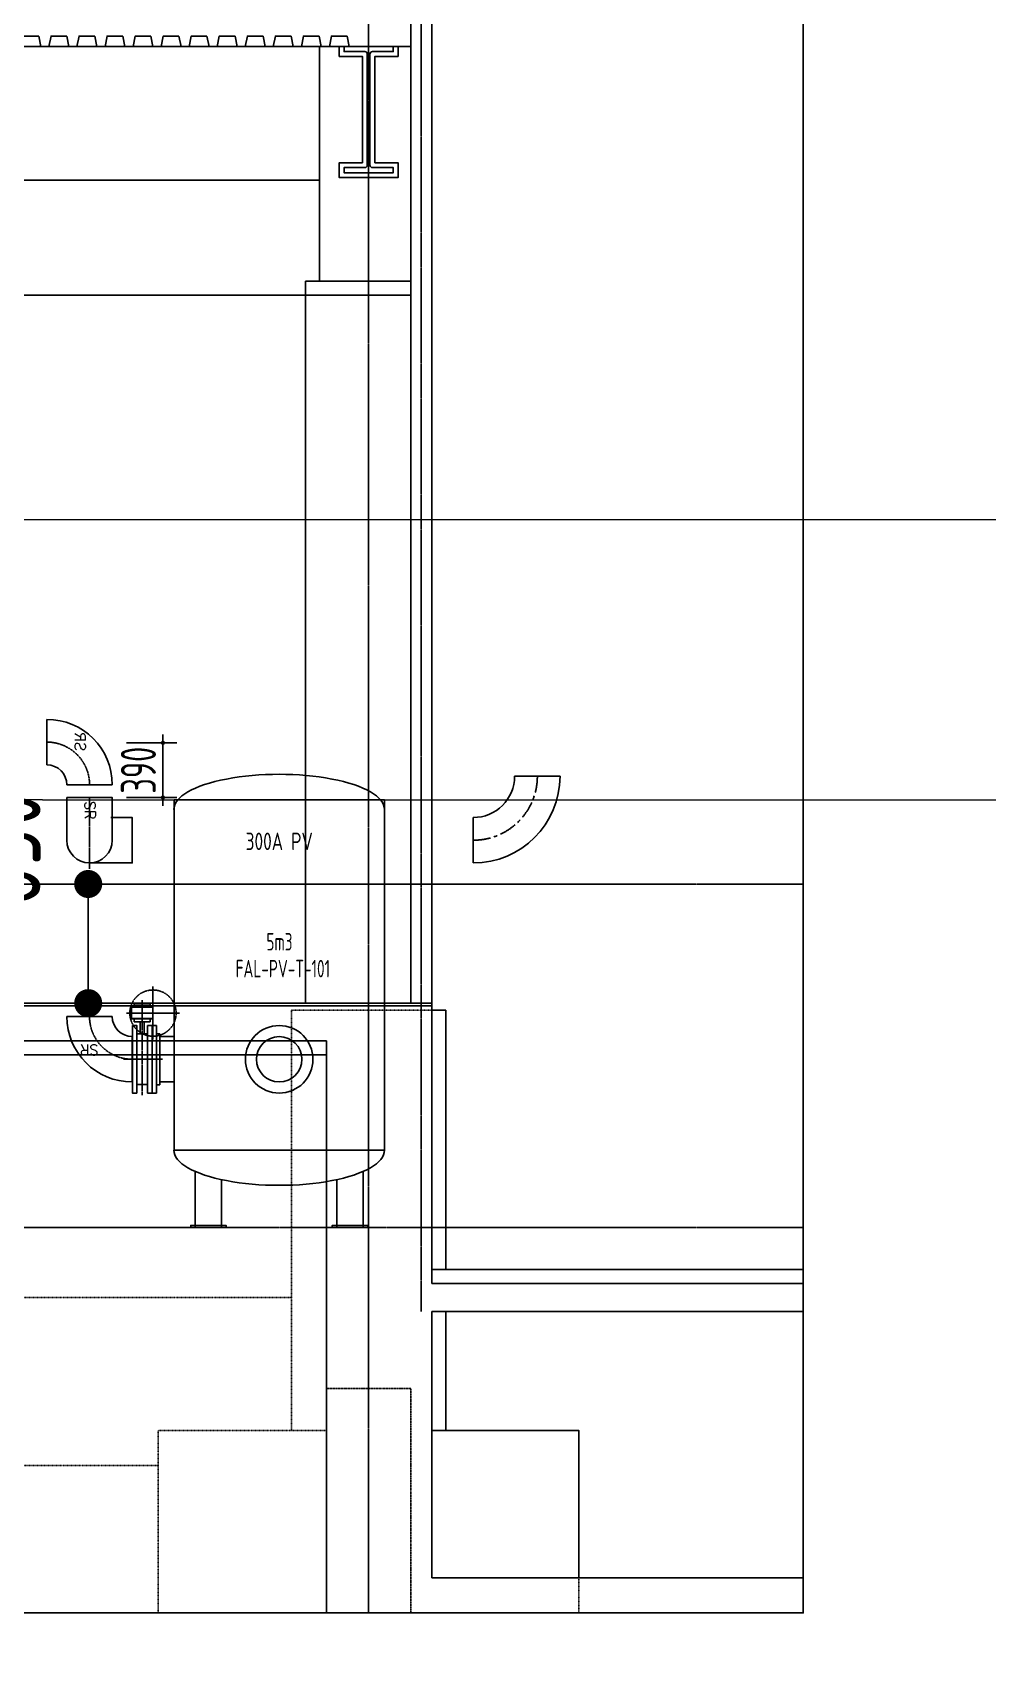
# Model space of a CAD drawing. Extents: x -76427 to 292734, y -42117 to 131250.
# Drawn here: x 15603 to 22414, y -42117 to -30530 of the extents above; entities that cross this region are included whole.
import ezdxf
from ezdxf.enums import TextEntityAlignment as Align
from ezdxf.xclip import XClip

# ---------------------------------------------------------------- set-up
doc = ezdxf.new("R2010")
doc.units = 0
doc.header["$LTSCALE"] = 10
doc.header["$XCLIPFRAME"] = 2
for name, pattern in [('H12PL1$0$CENTERK4', [0.3582, 0.3333, -0.0083, 0.0083, -0.0083]), ('TPH12-SEC-@E$0$CENTERK3', [2.749, 2.5, -0.083, 0.083, -0.083]), ('TPH12-SEC-@E$0$CENTERK5', [6.916, 6.667, -0.083, 0.083, -0.083]), ('TPH12-SEC-@E$0$DOTK1', [0.1, 0.05, -0.05]), ('XFM7P10PV$0$CENTER', [2, 1.25, -0.25, 0.25, -0.25]), ('XFM7P10PV-200K$0$CENTER', [2, 1.25, -0.25, 0.25, -0.25])]:
    doc.linetypes.add(name, pattern=pattern)
for name, color, linetype in [('H12PL1$0$L10_14_DOURO', 252, 'Continuous'), ('H12PL1$0$L10_14_SIKICHI', 252, 'Continuous'), ('TPH12-SEC-@E$0$H-SIN', 252, 'TPH12-SEC-@E$0$CENTERK5'), ('TPH12-SEC-@E$0$KABE1', 252, 'Continuous'), ('TPH12-SEC-@E$0$KABE3', 252, 'Continuous'), ('TPH12-SEC-@E$0$KABED', 252, 'TPH12-SEC-@E$0$DOTK1'), ('TPH12-SEC-@E$0$SIAGE1', 252, 'Continuous'), ('TPH12-SEC-@E$0$SIAGE2', 252, 'Continuous'), ('TPH12-SEC-@E$0$SIAGE3', 252, 'Continuous'), ('TPH12-SEC-@E$0$SIN-M', 252, 'Continuous'), ('TPH12-SEC-@E$0$STEEL2', 252, 'Continuous'), ('TPH12-SEC-@E$0$STEEL3', 252, 'Continuous'), ('TPH12-SEC-@E$0$SUGATA3', 252, 'Continuous'), ('TPH12-SEC-@E$0$SUGATAD', 252, 'TPH12-SEC-@E$0$DOTK1'), ('XFM7P10PV$0$M-CWTR-CENT', 252, 'XFM7P10PV$0$CENTER'), ('XFM7P10PV$0$M-CWTR-VAVE', 252, 'Continuous'), ('XFM7P10PV$0$PV-EQ(200K)', 252, 'Continuous'), ('XFM7P10PV$0$U-CDA-TXT', 252, 'Continuous'), ('XFM7P10PV$0$U-PCW-TXT', 252, 'Continuous'), ('XFM7P10PV$0$U-PV-PIPE-SUS', 252, 'Continuous'), ('XFM7P10PV-200K$0$M-CWTR-CENT', 1, 'XFM7P10PV-200K$0$CENTER'), ('XFM7P10PV-200K$0$M-CWTR-VAVE', 3, 'Continuous'), ('XFM7P10PV-200K$0$PV-EQ(200K)', 22, 'Continuous'), ('XFM7P10PV-200K$0$U-CDA-TXT', 4, 'Continuous'), ('XFM7P10PV-200K$0$U-PCW-TXT', 3, 'Continuous'), ('XFM7P10PV-200K$0$U-PV-PIPE-SUS', 200, 'Continuous')]:
    doc.layers.add(name, color=color, linetype=linetype)
doc.layers.add('TPH12-SEC-@E$0$K-SIN', color=252, linetype='TPH12-SEC-@E$0$CENTERK3', plot=False)
doc.styles.add('TPH12-SEC-@E$0$dim-txt', font='isocp.shx', dxfattribs={"width": 0.7, "bigfont": 'chineset.shx'})
doc.styles.add('XFM7P10PV$0$aa-txt', font='isocp.shx', dxfattribs={"bigfont": 'chineset'})
doc.styles.add('XFM7P10PV$0$PX-TEXT', font='isocp.shx', dxfattribs={"width": 0.7, "bigfont": 'CHINESET.shx'})
doc.styles.add('XFM7P10PV$0$STANDARD', font='SIMPLEX', dxfattribs={"bigfont": 'BIGFONT'})
doc.styles.add('XFM7P10PV-200K$0$aa-txt', font='isocp.shx', dxfattribs={"bigfont": 'chineset'})
doc.styles.add('XFM7P10PV-200K$0$PX-TEXT', font='isocp.shx', dxfattribs={"width": 0.7, "bigfont": 'CHINESET.shx'})
doc.styles.add('XFM7P10PV-200K$0$STANDARD', font='SIMPLEX', dxfattribs={"bigfont": 'BIGFONT'})
doc.dimstyles.new('TPH12-SEC-@E$0$ARCH-dim-2000', dxfattribs={"dimscale": 2000, "dimtxt": 0.3, "dimasz": 0.1, "dimexe": 0.1, "dimexo": 0.1, "dimgap": 0.05, "dimtad": 1, "dimdec": 0, "dimrnd": 0.1, "dimdsep": 46, "dimlunit": 6, "dimtxsty": 'TPH12-SEC-@E$0$dim-txt', "dimblk": 'TPH12-SEC-@E$0$_Dot', "dimblk1": 'TPH12-SEC-@E$0$_Origin', "dimblk2": 'TPH12-SEC-@E$0$_Origin', "dimcen": 2, "dimclrd": 256, "dimclre": 256, "dimclrt": 256, "dimadec": 0, "dimazin": 0, "dimtfac": 1, "dimtdec": 1, "dimtix": 1, "dimtmove": 2, "dimatfit": 3, "dimldrblk": 'TPH12-SEC-@E$0$_Origin', "dimfxl": 1, "dimtvp": 1, "dimtolj": 1, "dimarcsym": 0})
doc.dimstyles.new('XFM7P10PV$0$PX-400', dxfattribs={"dimscale": 1000, "dimtxt": 0.25, "dimasz": 0.03, "dimexe": 0.1, "dimexo": 0.1, "dimgap": 0.05, "dimtad": 1, "dimdec": 0, "dimzin": 0, "dimdsep": 46, "dimtxsty": 'XFM7P10PV$0$PX-TEXT', "dimblk": 'XFM7P10PV$0$_Dot', "dimcen": 2, "dimclrd": 2, "dimclre": 1, "dimclrt": 4, "dimadec": 0, "dimazin": 0, "dimtfac": 1, "dimtdec": 0, "dimtix": 1, "dimtmove": 2, "dimatfit": 3, "dimfxl": 1, "dimtvp": 1, "dimtolj": 1, "dimtzin": 0, "dimarcsym": 0})
doc.dimstyles.new('XFM7P10PV-200K$0$PX-400', dxfattribs={"dimscale": 1000, "dimtxt": 0.25, "dimasz": 0.03, "dimexe": 0.1, "dimexo": 0.1, "dimgap": 0.05, "dimtad": 1, "dimdec": 0, "dimzin": 0, "dimdsep": 46, "dimtxsty": 'XFM7P10PV-200K$0$PX-TEXT', "dimblk": 'XFM7P10PV-200K$0$_Dot', "dimcen": 2, "dimclrd": 2, "dimclre": 1, "dimclrt": 4, "dimadec": 0, "dimazin": 0, "dimtfac": 1, "dimtdec": 0, "dimtix": 1, "dimtmove": 2, "dimatfit": 3, "dimfxl": 1, "dimtvp": 1, "dimtolj": 1, "dimtzin": 0, "dimarcsym": 0})

# ---------------------------------------------------------------- blocks, each defined once
blk = doc.blocks.new('H12PL1')
at = {"layer": 'H12PL1$0$L10_14_DOURO', "lineweight": 0}
blk.add_line((96439.32, -34025.4), (10639.33, -34004.43), dxfattribs=at)
at = {"layer": 'H12PL1$0$L10_14_SIKICHI', "linetype": 'H12PL1$0$CENTERK4', "lineweight": 0}
blk.add_line((96438.83, -36025.4), (10638.84, -36004.43), dxfattribs=at)
blk = doc.blocks.new('TPH12-SEC-@E$0$_Dot')
at = {"color": 0, "linetype": 'ByBlock', "lineweight": -2}
blk.add_line((-0.5, 0), (-1, 0), dxfattribs=at)
at = {"color": 0, "linetype": 'ByBlock', "const_width": 0.5}
blk.add_lwpolyline([(-0.25, 0, 1), (0.25, 0, 1)], format="xyb", close=True, dxfattribs=at)
blk = doc.blocks.new('*D215')
at = {"layer": 'DEFPOINTS', "color": 0, "transparency": 16777216}
for p in [(45200, 385950), (45200, 385950), (45200, 385100)]:
    blk.add_point(p, dxfattribs=at)
at = {"layer": 'TPH12-SEC-@E$0$SIN-M', "lineweight": -2, "transparency": 16777216}
blk.add_line((45200, 385300), (45200, 385750), dxfattribs=at)
at = {"layer": 'TPH12-SEC-@E$0$SIN-M', "lineweight": -2, "transparency": 16777216, "xscale": 200, "yscale": 200, "zscale": 200}
for p, rotation in [((45200, 385950), 90), ((45200, 385100), 270)]:
    blk.add_blockref('TPH12-SEC-@E$0$_Dot', p, dxfattribs=dict(at, rotation=rotation))
at = {"layer": 'TPH12-SEC-@E$0$SIN-M', "transparency": 16777216, "insert": (44560, 386199.189861), "char_height": 600, "attachment_point": 5, "rotation": 90, "style": 'TPH12-SEC-@E$0$dim-txt'}
blk.add_mtext('\\A1;850', dxfattribs=at)
blk = doc.blocks.new('TPH12-SEC-@E$0$_Origin')
at = {"color": 0, "linetype": 'ByBlock', "lineweight": -2}
blk.add_line((0, 0), (-1, 0), dxfattribs=at)
blk.add_circle((0, 0), 0.5, dxfattribs=at)
blk = doc.blocks.new('XFM7P10PV-200K$0$Es-300')
for p, q in [((-45.72, 61.9125), (-45.72, 29.5275)), ((16.1925, 0), (-16.1925, 0))]:
    blk.add_line(p, q)
for radius in [61.9125, 29.5275]:
    blk.add_arc((-45.72, 0), radius, 0, 90)
at = {"color": 1, "linetype": 'XFM7P10PV-200K$0$CENTER'}
blk.add_arc((-45.72, 0), 45.72, 0, 90, dxfattribs=at)
blk = doc.blocks.new('XFM7P10PV-200K$0$A$C0D1147C2')
at = {"layer": 'XFM7P10PV-200K$0$M-CWTR-CENT'}
for p, q in [((42504, -8848), (42504, -9229)), ((42427, -8946), (42427, -9625)), ((42692, -9038), (42316, -9038)), ((42572, -9367), (42293, -9367))]:
    blk.add_line(p, q, dxfattribs=at)
at = {"layer": 'XFM7P10PV-200K$0$M-CWTR-VAVE'}
for p, q in [((42352, -9077), (42352, -8999)), ((42355, -8996), (42499, -8996)), ((42370, -8974), (42370, -8993)), ((42481, -8971), (42373, -8971)), ((42484, -8974), (42484, -8993)), ((42502, -9077), (42502, -8999)), ((42502, -9077), (42352, -9077)), ((42355, -9080), (42499, -9080)), ((42370, -9097), (42370, -9083)), ((42481, -9100), (42373, -9100)), ((42412, -9186), (42412, -9103)), ((42442, -9186), (42442, -9103)), ((42484, -9097), (42484, -9083)), ((42466, -9186), (42388, -9186)), ((42466, -9548), (42388, -9548))]:
    blk.add_line(p, q, dxfattribs=at)
for points in [[(42357, -9126), (42388, -9126), (42388, -9609), (42357, -9609)], [(42466, -9126), (42498, -9126), (42498, -9609), (42466, -9609)]]:
    blk.add_lwpolyline(points, close=True, dxfattribs=at)
at = {"layer": 'XFM7P10PV-200K$0$M-CWTR-VAVE', "linetype": 'XFM7P10PV-200K$0$CENTER'}
blk.add_circle((42504, -9038), 165, dxfattribs=at)
at = {"layer": 'XFM7P10PV-200K$0$M-CWTR-VAVE'}
for centre, radius, start, end in [((42355, -8999), 3.02, 90, 180), ((42367, -8993), 3.02, 270, 0), ((42373, -8974), 3.02, 90, 180), ((42481, -8974), 3.02, 0, 90), ((42487, -8993), 3.02, 180, 270), ((42499, -8999), 3.02, 0, 90), ((42355, -9077), 3.02, 180, 270), ((42367, -9083), 3.02, 0, 90), ((42373, -9097), 3.02, 180, 270), ((42409, -9103), 3, 0, 90), ((42445, -9103), 3, 90, 180), ((42481, -9097), 3.02, 270, 0), ((42487, -9083), 3.02, 90, 180), ((42499, -9077), 3.02, 270, 0)]:
    blk.add_arc(centre, radius, start, end, dxfattribs=at)
blk = doc.blocks.new('XFM7P10PV-200K$0$A$C4A6822D7')
for p, q in [((0, 467), (0, 143)), ((467, 0), (143, 0))]:
    blk.add_line(p, q)
for radius in [467, 467, 143]:
    blk.add_arc((0, 0), radius, 0, 90)
at = {"color": 1, "linetype": 'XFM7P10PV-200K$0$CENTER'}
blk.add_arc((0, 0), 305, 0, 90, dxfattribs=at)
at = {"color": 0, "style": 'XFM7P10PV-200K$0$STANDARD'}
blk.add_text('SR', height=75, dxfattribs=at).set_placement((241, 200))
blk = doc.blocks.new('XFM7P10PV-200K$0$SL300')
for p, q in [((2.38125, -24.13), (2.38125, 24.13)), ((2.38125, 24.13), (5.55625, 24.13)), ((5.55625, -24.13), (5.55625, 24.13)), ((0, -18.25625), (0, 18.25625)), ((0, 18.25625), (2.38125, 18.25625)), ((0, -18.25625), (2.38125, -18.25625)), ((2.38125, -24.13), (5.55625, -24.13))]:
    blk.add_line(p, q)
blk = doc.blocks.new('XFM7P10PV-200K$0$A$Cf87e6868')
at = {"layer": 'XFM7P10PV-200K$0$PV-EQ(200K)', "elevation": 0}
for points in [[(156, 3050), (1657, 3050), (1657, 550), (156, 550)], [(56, 1361), (156, 1361), (156, 1037), (56, 1037)], [(527, 0), (275, 0), (275, 14), (527, 14)], [(1285, 0), (1538, 0), (1538, 14), (1285, 14)]]:
    blk.add_lwpolyline(points, close=True, dxfattribs=at)
for points in [[(495, 341), (495, 0), (307, 0), (307, 400)], [(1317, 341), (1317, 0), (1506, 0), (1506, 400)]]:
    blk.add_lwpolyline(points, dxfattribs=at)
at = {"layer": 'XFM7P10PV-200K$0$PV-EQ(200K)'}
for radius in [241, 162]:
    blk.add_circle((906, 1199, 0), radius, dxfattribs=at)
at = {"layer": 'XFM7P10PV-200K$0$PV-EQ(200K)', "extrusion": (0, 0, -1)}
blk.add_ellipse((906, 2982, 0), major_axis=(-751, 0), ratio=0.333278, start_param=0, end_param=3.141593, dxfattribs=at)
at = {"layer": 'XFM7P10PV-200K$0$PV-EQ(200K)'}
blk.add_ellipse((906, 550, 0), major_axis=(-751, 0), ratio=0.333278, start_param=0, end_param=3.141593, dxfattribs=at)
at = {"layer": 'XFM7P10PV-200K$0$PV-EQ(200K)', "xscale": 10, "yscale": 10, "zscale": 10, "rotation": 180}
blk.add_blockref('XFM7P10PV-200K$0$SL300', (56, 1199, 0), dxfattribs=at)
at = {"layer": 'XFM7P10PV-200K$0$U-CDA-TXT', "style": 'XFM7P10PV-200K$0$aa-txt', "width": 0.7}
for s, p in [('5m3', (908, 2038, 0)), ('FAL-PV-T-101', (932, 1846, 0))]:
    blk.add_text(s, height=125, dxfattribs=at).set_placement(p, align=Align.MIDDLE)
blk = doc.blocks.new('XFM7P10PV-200K$0$_Dot')
at = {"color": 0, "linetype": 'ByBlock', "lineweight": -2}
blk.add_line((-0.5, 0), (-1, 0), dxfattribs=at)
at = {"color": 0, "linetype": 'ByBlock', "const_width": 0.5}
blk.add_lwpolyline([(-0.25, 0, 1), (0.25, 0, 1)], format="xyb", close=True, dxfattribs=at)
blk = doc.blocks.new('*D348')
at = {"color": 2, "lineweight": -2, "transparency": 16777216}
for p, q in [((16533, -35568), (16533, -35538)), ((16533, -35598), (16533, -35988)), ((16533, -36018), (16533, -36048))]:
    blk.add_line(p, q, dxfattribs=at)
at = {"color": 1, "lineweight": -2, "transparency": 16777216}
for p, q in [((16272, -35598), (16633, -35598)), ((16272, -35988), (16633, -35988))]:
    blk.add_line(p, q, dxfattribs=at)
at = {"layer": 'DEFPOINTS', "color": 0, "transparency": 16777216}
for p in [(16172, -35598), (16172, -35988), (16533, -35988)]:
    blk.add_point(p, dxfattribs=at)
at = {"color": 2, "lineweight": -2, "transparency": 16777216, "xscale": 30, "yscale": 30, "zscale": 30}
for p, rotation in [((16533, -35598), 270), ((16533, -35988), 90)]:
    blk.add_blockref('XFM7P10PV-200K$0$_Dot', p, dxfattribs=dict(at, rotation=rotation))
at = {"color": 4, "transparency": 16777216, "insert": (16358, -35793), "char_height": 250, "attachment_point": 5, "rotation": 90, "style": 'XFM7P10PV-200K$0$PX-TEXT'}
blk.add_mtext('\\A1;390', dxfattribs=at)
blk = doc.blocks.new('XFM7P10PV$0$Es-300')
for p, q in [((-45.72, 61.9125), (-45.72, 29.5275)), ((16.1925, 0), (-16.1925, 0))]:
    blk.add_line(p, q)
for radius in [61.9125, 29.5275]:
    blk.add_arc((-45.72, 0), radius, 0, 90)
at = {"color": 1, "linetype": 'XFM7P10PV$0$CENTER'}
blk.add_arc((-45.72, 0), 45.72, 0, 90, dxfattribs=at)
blk = doc.blocks.new('XFM7P10PV$0$A$C0D1147C2')
at = {"layer": 'XFM7P10PV$0$M-CWTR-CENT'}
for p, q in [((42504, -8848), (42504, -9229)), ((42427, -8946), (42427, -9625)), ((42692, -9038), (42316, -9038)), ((42572, -9367), (42293, -9367))]:
    blk.add_line(p, q, dxfattribs=at)
at = {"layer": 'XFM7P10PV$0$M-CWTR-VAVE'}
for p, q in [((42352, -9077), (42352, -8999)), ((42355, -8996), (42499, -8996)), ((42370, -8974), (42370, -8993)), ((42481, -8971), (42373, -8971)), ((42484, -8974), (42484, -8993)), ((42502, -9077), (42502, -8999)), ((42502, -9077), (42352, -9077)), ((42355, -9080), (42499, -9080)), ((42370, -9097), (42370, -9083)), ((42481, -9100), (42373, -9100)), ((42412, -9186), (42412, -9103)), ((42442, -9186), (42442, -9103)), ((42484, -9097), (42484, -9083)), ((42466, -9186), (42388, -9186)), ((42466, -9548), (42388, -9548))]:
    blk.add_line(p, q, dxfattribs=at)
for points in [[(42357, -9126), (42388, -9126), (42388, -9609), (42357, -9609)], [(42466, -9126), (42498, -9126), (42498, -9609), (42466, -9609)]]:
    blk.add_lwpolyline(points, close=True, dxfattribs=at)
at = {"layer": 'XFM7P10PV$0$M-CWTR-VAVE', "linetype": 'XFM7P10PV$0$CENTER'}
blk.add_circle((42504, -9038), 165, dxfattribs=at)
at = {"layer": 'XFM7P10PV$0$M-CWTR-VAVE'}
for centre, radius, start, end in [((42355, -8999), 3.02, 90, 180), ((42367, -8993), 3.02, 270, 0), ((42373, -8974), 3.02, 90, 180), ((42481, -8974), 3.02, 0, 90), ((42487, -8993), 3.02, 180, 270), ((42499, -8999), 3.02, 0, 90), ((42355, -9077), 3.02, 180, 270), ((42367, -9083), 3.02, 0, 90), ((42373, -9097), 3.02, 180, 270), ((42409, -9103), 3, 0, 90), ((42445, -9103), 3, 90, 180), ((42481, -9097), 3.02, 270, 0), ((42487, -9083), 3.02, 90, 180), ((42499, -9077), 3.02, 270, 0)]:
    blk.add_arc(centre, radius, start, end, dxfattribs=at)
blk = doc.blocks.new('XFM7P10PV$0$A$C4A6822D7')
for p, q in [((0, 467), (0, 143)), ((467, 0), (143, 0))]:
    blk.add_line(p, q)
for radius in [467, 467, 143]:
    blk.add_arc((0, 0), radius, 0, 90)
at = {"color": 1, "linetype": 'XFM7P10PV$0$CENTER'}
blk.add_arc((0, 0), 305, 0, 90, dxfattribs=at)
at = {"color": 0, "style": 'XFM7P10PV$0$STANDARD'}
blk.add_text('SR', height=75, dxfattribs=at).set_placement((241, 200))
blk = doc.blocks.new('XFM7P10PV$0$SL300')
for p, q in [((2.38125, -24.13), (2.38125, 24.13)), ((2.38125, 24.13), (5.55625, 24.13)), ((5.55625, -24.13), (5.55625, 24.13)), ((0, -18.25625), (0, 18.25625)), ((0, 18.25625), (2.38125, 18.25625)), ((0, -18.25625), (2.38125, -18.25625)), ((2.38125, -24.13), (5.55625, -24.13))]:
    blk.add_line(p, q)
blk = doc.blocks.new('XFM7P10PV$0$A$Cf87e6868')
at = {"layer": 'XFM7P10PV$0$PV-EQ(200K)', "elevation": 0}
for points in [[(156, 3050), (1657, 3050), (1657, 550), (156, 550)], [(56, 1361), (156, 1361), (156, 1037), (56, 1037)], [(527, 0), (275, 0), (275, 14), (527, 14)], [(1285, 0), (1538, 0), (1538, 14), (1285, 14)]]:
    blk.add_lwpolyline(points, close=True, dxfattribs=at)
for points in [[(495, 341), (495, 0), (307, 0), (307, 400)], [(1317, 341), (1317, 0), (1506, 0), (1506, 400)]]:
    blk.add_lwpolyline(points, dxfattribs=at)
at = {"layer": 'XFM7P10PV$0$PV-EQ(200K)'}
for radius in [241, 162]:
    blk.add_circle((906, 1199, 0), radius, dxfattribs=at)
at = {"layer": 'XFM7P10PV$0$PV-EQ(200K)', "extrusion": (0, 0, -1)}
blk.add_ellipse((906, 2982, 0), major_axis=(-751, 0), ratio=0.333278, start_param=0, end_param=3.141593, dxfattribs=at)
at = {"layer": 'XFM7P10PV$0$PV-EQ(200K)'}
blk.add_ellipse((906, 550, 0), major_axis=(-751, 0), ratio=0.333278, start_param=0, end_param=3.141593, dxfattribs=at)
at = {"layer": 'XFM7P10PV$0$PV-EQ(200K)', "xscale": 10, "yscale": 10, "zscale": 10, "rotation": 180}
blk.add_blockref('XFM7P10PV$0$SL300', (56, 1199, 0), dxfattribs=at)
at = {"layer": 'XFM7P10PV$0$U-CDA-TXT', "style": 'XFM7P10PV$0$aa-txt', "width": 0.7}
for s, p in [('5m3', (908, 2038, 0)), ('FAL-PV-T-101', (932, 1846, 0))]:
    blk.add_text(s, height=125, dxfattribs=at).set_placement(p, align=Align.MIDDLE)
blk = doc.blocks.new('XFM7P10PV$0$_Dot')
at = {"color": 0, "linetype": 'ByBlock', "lineweight": -2}
blk.add_line((-0.5, 0), (-1, 0), dxfattribs=at)
at = {"color": 0, "linetype": 'ByBlock', "const_width": 0.5}
blk.add_lwpolyline([(-0.25, 0, 1), (0.25, 0, 1)], format="xyb", close=True, dxfattribs=at)
blk = doc.blocks.new('*D422')
at = {"color": 2, "lineweight": -2, "transparency": 16777216}
for p, q in [((16533, -35568), (16533, -35538)), ((16533, -35598), (16533, -35988)), ((16533, -36018), (16533, -36048))]:
    blk.add_line(p, q, dxfattribs=at)
at = {"color": 1, "lineweight": -2, "transparency": 16777216}
for p, q in [((16272, -35598), (16633, -35598)), ((16272, -35988), (16633, -35988))]:
    blk.add_line(p, q, dxfattribs=at)
at = {"layer": 'DEFPOINTS', "color": 0, "transparency": 16777216}
for p in [(16172, -35598), (16172, -35988), (16533, -35988)]:
    blk.add_point(p, dxfattribs=at)
at = {"color": 2, "lineweight": -2, "transparency": 16777216, "xscale": 30, "yscale": 30, "zscale": 30}
for p, rotation in [((16533, -35598), 270), ((16533, -35988), 90)]:
    blk.add_blockref('XFM7P10PV$0$_Dot', p, dxfattribs=dict(at, rotation=rotation))
at = {"color": 4, "transparency": 16777216, "insert": (16358, -35793), "char_height": 250, "attachment_point": 5, "rotation": 90, "style": 'XFM7P10PV$0$PX-TEXT'}
blk.add_mtext('\\A1;390', dxfattribs=at)
blk = doc.blocks.new('TPH12-SEC-@E')
at = {"layer": 'TPH12-SEC-@E$0$H-SIN'}
for p, q in [((47200, 377500), (47200, 414000)), ((49200, 385950), (18729.6, 385950)), ((274800, 385950), (45200, 385950)), ((298929.6, 383500), (18729.6, 383500))]:
    blk.add_line(p, q, dxfattribs=at)
at = {"layer": 'TPH12-SEC-@E$0$K-SIN'}
blk.add_line((47575, 382900), (47575, 408310), dxfattribs=at)
at = {"layer": 'TPH12-SEC-@E$0$KABE1'}
for p, q in [((47650, 385100), (47650, 383100)), ((38500, 384830), (46900, 384830)), ((46900, 380750), (46900, 384830)), ((47650, 381000), (47650, 382900)), ((47650, 382900), (51275, 382900)), ((47650, 381000), (51275, 381000)), ((46900, 380750), (123100, 380750))]:
    blk.add_line(p, q, dxfattribs=at)
at = {"layer": 'TPH12-SEC-@E$0$KABE3'}
for p, q in [((37720, 385080), (47650, 385080)), ((47650, 383100), (122500, 383100))]:
    blk.add_line(p, q, dxfattribs=at)
at = {"layer": 'TPH12-SEC-@E$0$KABED'}
for q in [(46900, 382350), (47500, 380750)]:
    blk.add_line((47500, 382350), q, dxfattribs=at)
at = {"layer": 'TPH12-SEC-@E$0$SIAGE1'}
for p, q in [((47650, 385100), (47650, 393725)), ((47500, 391925), (47500, 392150)), ((47350, 391925), (47116.1, 391925)), ((47350, 391925), (47500, 391925)), ((47500, 385100), (47500, 391925)), ((43035, 390150), (47500, 390150)), ((37700, 385100), (47650, 385100)), ((122500, 383200), (47650, 383200))]:
    blk.add_line(p, q, dxfattribs=at)
at = {"layer": 'TPH12-SEC-@E$0$SIAGE2'}
for points in [[(44647, 392000), (44662, 391925), (44720, 391925), (44735, 392000), (44847, 392000)], [(44847, 392000), (44862, 391925), (44920, 391925), (44935, 392000), (45047, 392000)], [(45047, 392000), (45062, 391925), (45120, 391925), (45135, 392000), (45247, 392000)], [(45247, 392000), (45262, 391925), (45320, 391925), (45335, 392000), (45447, 392000)], [(45447, 392000), (45462, 391925), (45520, 391925), (45535, 392000), (45647, 392000)], [(45647, 392000), (45662, 391925), (45720, 391925), (45735, 392000), (45847, 392000)], [(45847, 392000), (45862, 391925), (45920, 391925), (45935, 392000), (46047, 392000)], [(46047, 392000), (46062, 391925), (46120, 391925), (46135, 392000), (46247, 392000)], [(46247, 392000), (46262, 391925), (46320, 391925), (46335, 392000), (46447, 392000)], [(46447, 392000), (46462, 391925), (46520, 391925), (46535, 392000), (46647, 392000)], [(46647, 392000), (46662, 391925), (46720, 391925), (46735, 392000), (46847, 392000)], [(46847, 392000), (46862, 391925), (46920, 391925), (46935, 392000), (47047, 392000)], [(47047, 392000), (47062, 391925), (47120, 391925)]]:
    blk.add_lwpolyline(points, dxfattribs=at)
at = {"layer": 'TPH12-SEC-@E$0$SIAGE3'}
blk.add_line((38500, 384730), (46900, 384730), dxfattribs=at)
blk.add_lwpolyline([(47410, 391925), (46990, 391925), (46990, 391854), (47155.5, 391854), (47155.5, 391096), (46990, 391096), (46990, 390990), (47410, 390990), (47410, 391096), (47244.5, 391096), (47244.5, 391854), (47410, 391854)], close=True, dxfattribs=at)
at = {"layer": 'TPH12-SEC-@E$0$STEEL2'}
blk.add_lwpolyline([(47375, 391925), (47025, 391925), (47025, 391889), (47172.5, 391889, -0.4142136), (47190.5, 391871), (47190.5, 391079, -0.4142136), (47172.5, 391061), (47025, 391061), (47025, 391025), (47375, 391025), (47375, 391061), (47227.5, 391061, -0.4142136), (47209.5, 391079), (47209.5, 391871, -0.4142136), (47227.5, 391889), (47375, 391889)], format="xyb", close=True, dxfattribs=at)
at = {"layer": 'TPH12-SEC-@E$0$STEEL3'}
blk.add_line((46850, 391925), (46850, 390250), dxfattribs=at)
at = {"layer": 'TPH12-SEC-@E$0$SUGATA3'}
for p, q in [((47116.1, 391925), (29320, 391925)), ((43035, 390972), (46850, 390972)), ((47500, 390250), (46750, 390250)), ((46750, 390250), (46750, 385100)), ((47750, 385050), (47650, 385050)), ((47750, 385050), (47750, 383200))]:
    blk.add_line(p, q, dxfattribs=at)
at = {"layer": 'TPH12-SEC-@E$0$SUGATA3', "ltscale": 0.5}
blk.add_line((47750, 382050), (47750, 382900), dxfattribs=at)
blk.add_lwpolyline([(48700, 381000), (48700, 382050), (47650, 382050)], dxfattribs=at)
at = {"layer": 'TPH12-SEC-@E$0$SUGATAD', "ltscale": 0.5}
for p, q in [((46650, 382050), (46650, 385050)), ((46650, 385050), (47650, 385050)), ((40050, 383000), (46650, 383000)), ((40050, 381800), (45700, 381800))]:
    blk.add_line(p, q, dxfattribs=at)
blk.add_lwpolyline([(46900, 382050), (45700, 382050), (45700, 380650), (48700, 380650), (48700, 381000)], dxfattribs=at)
at = {"layer": 'TPH12-SEC-@E$0$SIN-M'}
dim = blk.add_linear_dim(base=(45200, 385950), p1=(45200, 385100), p2=(45200, 385950), angle=90, dimstyle='TPH12-SEC-@E$0$ARCH-dim-2000', dxfattribs=at)
dim.commit()
dim.dimension.update_dxf_attribs({"geometry": '*D215', "text_midpoint": (44560, 386199.2), "dimtype": 128})
blk = doc.blocks.new('XFM7P10PV-200K')
at = {"color": 1, "linetype": 'XFM7P10PV-200K$0$CENTER'}
blk.add_line((16009.7, -36495.9), (16009.7, -35987.9), dxfattribs=at)
at = {"layer": 'XFM7P10PV-200K$0$U-PV-PIPE-SUS', "elevation": 0}
for points in [[(15847.8, -36292.7), (15847.8, -35987.9), (16171.6, -35987.9), (16171.6, -36292.7)], [(16162.1, -36130.8), (16314.5, -36130.8), (16314.5, -36454.6), (16009.7, -36454.6)]]:
    blk.add_lwpolyline(points, dxfattribs=at)
at = {"layer": 'XFM7P10PV-200K$0$U-PV-PIPE-SUS'}
blk.add_arc((16009.7, -36292.7), 161.9, 180, 0, dxfattribs=at)
for name, p in [('XFM7P10PV-200K$0$A$Cf87e6868', (16456, -39054.6, 0)), ('XFM7P10PV-200K$0$A$C0D1147C2', (-26042.1, -28488.1))]:
    blk.add_blockref(name, p)
at = {"layer": 'XFM7P10PV-200K$0$U-PV-PIPE-SUS', "xscale": -1, "rotation": 270}
blk.add_blockref('XFM7P10PV-200K$0$A$C4A6822D7', (15704.9, -35897.5), dxfattribs=at)
at = {"layer": 'XFM7P10PV-200K$0$U-PV-PIPE-SUS', "xscale": 10, "yscale": 10, "zscale": 10, "rotation": 270}
blk.add_blockref('XFM7P10PV-200K$0$Es-300', (18746, -36292.7), dxfattribs=at)
at = {"layer": 'XFM7P10PV-200K$0$U-PV-PIPE-SUS', "rotation": 180}
blk.add_blockref('XFM7P10PV-200K$0$A$C4A6822D7', (16314.5, -37550.5), dxfattribs=at)
at = {"color": 0, "style": 'XFM7P10PV-200K$0$STANDARD'}
blk.add_text('SR', height=75, rotation=270, dxfattribs=at).set_placement((15976.3, -36012.9))
at = {"layer": 'XFM7P10PV-200K$0$U-PCW-TXT', "style": 'XFM7P10PV-200K$0$aa-txt', "width": 0.8}
blk.add_text('300A PV', height=125, dxfattribs=at).set_placement((17122.8, -36363.2, 0))
dim = blk.add_linear_dim(base=(16533.1, -35987.9), p1=(16171.6, -35597.5), p2=(16171.6, -35987.9), angle=90, dimstyle='XFM7P10PV-200K$0$PX-400')
dim.commit()
dim.dimension.update_dxf_attribs({"geometry": '*D348', "text_midpoint": (16358.1, -35792.7)})
blk = doc.blocks.new('XFM7P10PV')
at = {"color": 1, "linetype": 'XFM7P10PV$0$CENTER'}
blk.add_line((16009.7, -36495.9), (16009.7, -35987.9), dxfattribs=at)
at = {"layer": 'XFM7P10PV$0$U-PV-PIPE-SUS', "elevation": 0}
for points in [[(15847.8, -36292.7), (15847.8, -35987.9), (16171.6, -35987.9), (16171.6, -36292.7)], [(16162.1, -36130.8), (16314.5, -36130.8), (16314.5, -36454.6), (16009.7, -36454.6)]]:
    blk.add_lwpolyline(points, dxfattribs=at)
at = {"layer": 'XFM7P10PV$0$U-PV-PIPE-SUS'}
blk.add_arc((16009.7, -36292.7), 161.9, 180, 0, dxfattribs=at)
for name, p in [('XFM7P10PV$0$A$Cf87e6868', (16456, -39054.6, 0)), ('XFM7P10PV$0$A$C0D1147C2', (-26042.1, -28488.1))]:
    blk.add_blockref(name, p)
at = {"layer": 'XFM7P10PV$0$U-PV-PIPE-SUS', "xscale": -1, "rotation": 270}
blk.add_blockref('XFM7P10PV$0$A$C4A6822D7', (15704.9, -35897.5), dxfattribs=at)
at = {"layer": 'XFM7P10PV$0$U-PV-PIPE-SUS', "xscale": 10, "yscale": 10, "zscale": 10, "rotation": 270}
blk.add_blockref('XFM7P10PV$0$Es-300', (18746, -36292.7), dxfattribs=at)
at = {"layer": 'XFM7P10PV$0$U-PV-PIPE-SUS', "rotation": 180}
blk.add_blockref('XFM7P10PV$0$A$C4A6822D7', (16314.5, -37550.5), dxfattribs=at)
at = {"color": 0, "style": 'XFM7P10PV$0$STANDARD'}
blk.add_text('SR', height=75, rotation=270, dxfattribs=at).set_placement((15976.3, -36012.9))
at = {"layer": 'XFM7P10PV$0$U-PCW-TXT', "style": 'XFM7P10PV$0$aa-txt', "width": 0.8}
blk.add_text('300A PV', height=125, dxfattribs=at).set_placement((17122.8, -36363.2, 0))
dim = blk.add_linear_dim(base=(16533.1, -35987.9), p1=(16171.6, -35597.5), p2=(16171.6, -35987.9), angle=90, dimstyle='XFM7P10PV$0$PX-400')
dim.commit()
dim.dimension.update_dxf_attribs({"geometry": '*D422', "text_midpoint": (16358.1, -35792.7)})

msp = doc.modelspace()

# ---------------------------------------------------------------- block references
msp.add_blockref('XFM7P10PV', (0, 0))

# ---------------------------------------------------------------- next in the draw order: block references
msp.add_blockref('H12PL1', (0, 0))

# ---------------------------------------------------------------- next in the draw order: block references
msp.add_blockref('XFM7P10PV-200K', (0, 0))
ref = msp.add_blockref('TPH12-SEC-@E', (-29200, -422555))
XClip(ref).set_block_clipping_path([(33964.7926547826, 380750.0000000001), (50300, 392150)])

doc.saveas('drawing.dxf')
